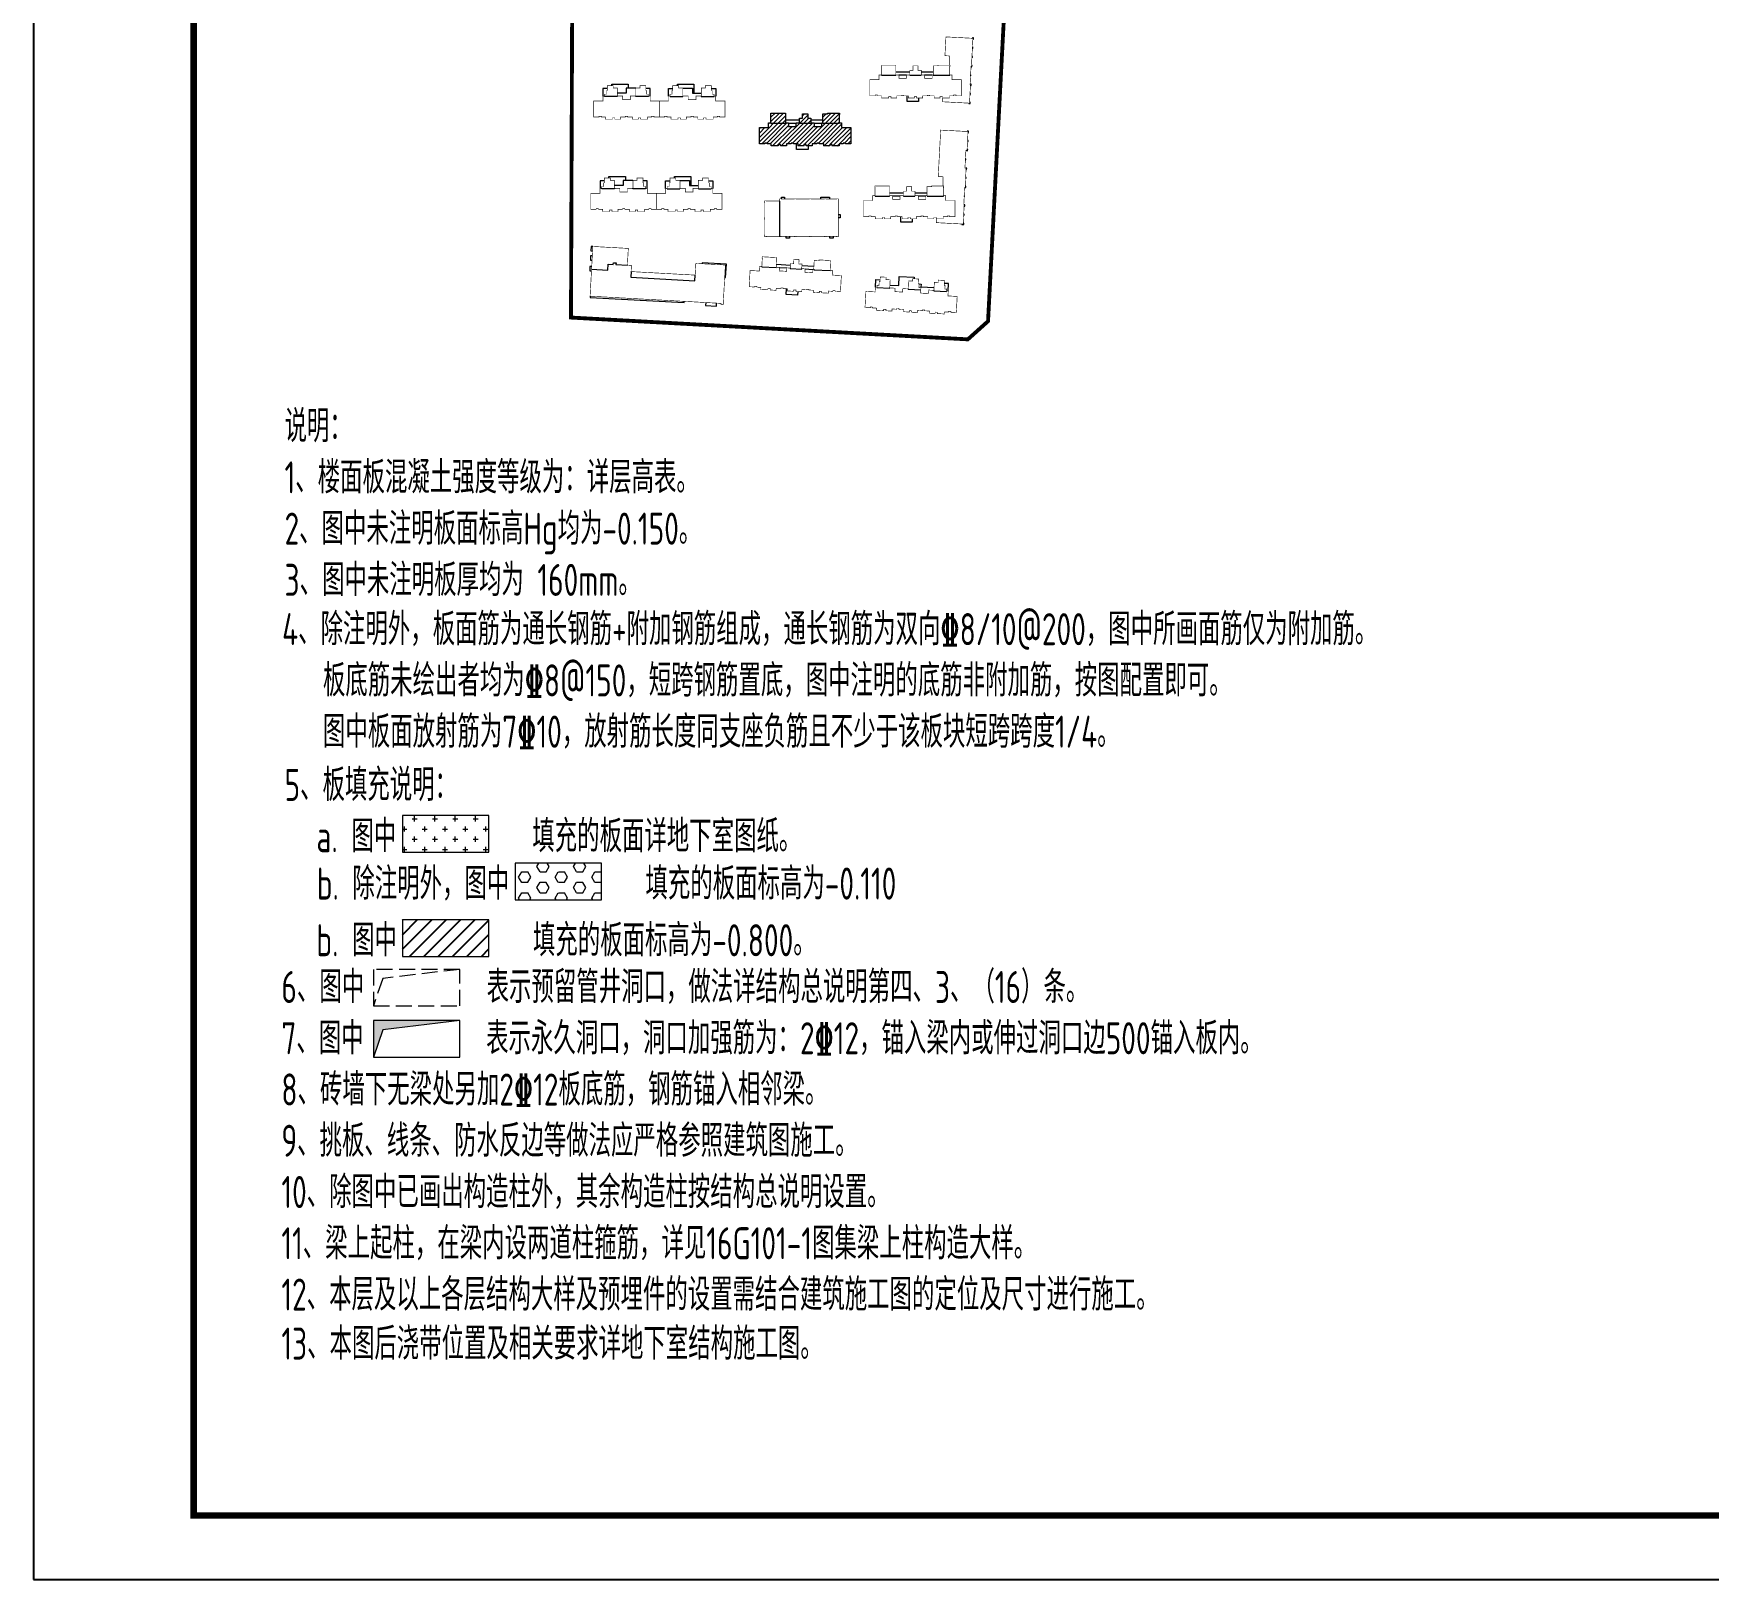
# Model space of a CAD drawing. Extents: x -129922 to 1190196, y -520662 to 139923.
# Drawn here: x 569980 to 596130, y -68380 to -44251 of the extents above; entities that cross this region are included whole.
import ezdxf
from ezdxf.enums import TextEntityAlignment as Align

# ---------------------------------------------------------------- set-up
doc = ezdxf.new("R2010")
doc.units = 0
doc.header["$LTSCALE"] = 1000
doc.header["$MEASUREMENT"] = 0
for name, pattern in [('CENTER2', [28.575, 19.05, -3.175, 3.175, -3.175]), ('DASH', [0.35, 0.25, -0.1]), ('DOTE', [2.42, 2, -0.2, 0.02, -0.2])]:
    doc.linetypes.add(name, pattern=pattern)
for name, color, linetype, lineweight in [('A-大样-填充', 8, 'Continuous', 9), ('A-大样-看线', 65, 'Continuous', 13), ('A-平面-屋面线', 40, 'Continuous', 30), ('A-轴线-塔楼', 1, 'DOTE', 9), ('S-通用-TEXT', 7, 'Continuous', 20)]:
    doc.layers.add(name, color=color, linetype=linetype, lineweight=lineweight)
doc.layers.add('Y-云图图框', color=7, linetype='Continuous')
doc.styles.add('_YT_Name', font='', dxfattribs={"width": 0.8})
doc.styles.add('_YT_Sign_Text', font='ros.shx', dxfattribs={"width": 0.8, "bigfont": 'hztxt.shx'})
doc.styles.get("Standard").update_dxf_attribs({"font": 'gbenor.shx', "bigfont": 'gbcbig.shx'})
doc.styles.add('TSSD_Rein', font='tssdeng.shx', dxfattribs={"width": 0.7, "bigfont": 'hztxt.shx'})
doc.styles.get('_YT_Name').set_extended_font_data('SimHei')

# ---------------------------------------------------------------- blocks, each defined once
blk = doc.blocks.new('ECMCTK_A1_横_单行图名--0')
at = {"color": 4}
blk.add_lwpolyline([(0, 0), (841, 0), (841, 594), (0, 594)], close=True, dxfattribs=at)
at = {"const_width": 1}
blk.add_lwpolyline([(25, 10), (831, 10), (831, 584), (25, 584)], close=True, dxfattribs=at)
at = {"color": 80, "flags": 3}
for tag, height, p in [('YTHQINS', 3, (34.31, 585.5)), ('ECMCKEY', 3, (292.07, 288.23)), ('YTTQINS', 5.62, (848.03, 12.81)), ('YTFRAME', 3, (652.76, 5.84)), ('YTBARCODE_T1', 3, (749.78, 5.95))]:
    blk.add_attdef(tag, text='', height=height, dxfattribs=at).set_placement(p, align=Align.MIDDLE_CENTER)
for tag, height, style, width, p in [('证书编号', 4, '_YT_Sign_Text', 0.8, (708.87, 43.81)), ('审查批准号', 4, '_YT_Sign_Text', 0.8, (761.06, 43.81)), ('工程号', 4, '_YT_Sign_Text', 0.5, (804.08, 44.12)), ('设计单位', 6, '_YT_Name', 0.8, (623.75, 38.6)), ('建设单位', 4, '_YT_Sign_Text', 0.8, (734.96, 36.11)), ('阶段', 4, '_YT_Sign_Text', 0.8, (804.08, 35.81)), ('项目号', 4, '_YT_Sign_Text', 0.5, (822.08, 33.72)), ('项目名称', 4, '_YT_Sign_Text', 0.8, (734.96, 28.11)), ('专业', 4, '_YT_Sign_Text', 0.8, (804.08, 27.31)), ('图纸编号', 4, '_YT_Sign_Text', 0.5, (803.93, 19.36)), ('图纸名称', 4.5, '_YT_Name', 0.8, (735.39, 15.06)), ('出图比例', 4.2, '_YT_Sign_Text', 0.8, (681.82, 11.78)), ('日期', 4, '_YT_Sign_Text', 0.5, (803.88, 12.13)), ('版本号', 4, '_YT_Sign_Text', 0.8, (822.08, 13))]:
    blk.add_attdef(tag, text='', height=height, dxfattribs=dict(style=style, width=width)).set_placement(p, align=Align.CENTER)
at = {"style": '_YT_Sign_Text', "width": 0.8, "flags": 3}
for tag, p, height in [('[审定人]', (590.95, 27.81), 4.1), ('{审定人}', (605.87, 26.45), 6.24), ('[校对人]', (642.23, 27.82), 4.1), ('{校对人}', (658.35, 26.53), 6.24), ('[审核人]', (591.01, 19.76), 4.1), ('{审核人}', (606.98, 18.44), 6.24), ('[设计人]', (642.47, 20.21), 4.1), ('{设计人}', (658.48, 18.54), 6.24), ('[项目负责人]', (590.78, 12.01), 4.1), ('{项目负责人}', (608.28, 10.72), 6.24), ('[专业负责人]', (642.74, 11.77), 4.1), ('{专业负责人}', (658.58, 10.36), 6.24)]:
    blk.add_attdef(tag, p, '', height=height, dxfattribs=at)
at = {"color": 80, "flags": 3}
for tag, p in [('YTQRCODE', (551.04, 11.91)), ('YTBZSIT', (25, 10)), ('EXT_TK_LEFT', (25, 10))]:
    blk.add_attdef(tag, p, '', height=3, dxfattribs=at)
blk = doc.blocks.new('1047-YJ120&85n-1')
at = {"layer": 'A-大样-看线'}
for p, q in [((-168248.27, 303615.91), (-168255.54, 303615.91)), ((-168250.02, 303614.3), (-168253.94, 303614.3))]:
    blk.add_line(p, q, dxfattribs=at)
for points in [[(-168263.07, 303614.52), (-168263.07, 303614.33), (-168255.54, 303614.33), (-168255.54, 303614.52)], [(-168248.27, 303614.52), (-168248.27, 303614.33), (-168242.29, 303614.33), (-168242.29, 303614.52)], [(-168236.02, 303615.91), (-168242.29, 303615.91)], [(-168236.62, 303614.3), (-168240.54, 303614.3)], [(-168236.02, 303614.52), (-168236.02, 303614.33), (-168227.49, 303614.33), (-168227.49, 303614.52)], [(-168243.66, 303602.54), (-168243.66, 303600.71), (-168249.7, 303600.71), (-168249.7, 303603.64)]]:
    blk.add_lwpolyline(points, dxfattribs=at)
at = {"layer": 'A-平面-屋面线', "const_width": 0.3}
blk.add_lwpolyline([(-168269.07, 303603.64), (-168269.07, 303612.07), (-168264.27, 303612.07), (-168264.27, 303614.52), (-168263.07, 303614.52), (-168263.07, 303618.94), (-168263.17, 303618.94), (-168263.17, 303619.57), (-168255.54, 303619.57), (-168255.54, 303614.52), (-168253.94, 303614.52), (-168253.94, 303612.72), (-168250.02, 303612.72), (-168250.02, 303614.52), (-168248.27, 303614.52), (-168248.27, 303616.92), (-168246.62, 303616.92), (-168246.62, 303619.22), (-168243.94, 303619.22), (-168243.94, 303616.92), (-168242.29, 303616.92), (-168242.29, 303614.52), (-168240.54, 303614.52), (-168240.54, 303612.72), (-168236.62, 303612.72), (-168236.62, 303614.52), (-168236.02, 303614.52), (-168236.02, 303619.22), (-168233.57, 303619.22), (-168233.57, 303619.57), (-168227.38, 303619.57), (-168227.38, 303618.94), (-168227.49, 303618.94), (-168227.49, 303614.52), (-168226.29, 303614.52), (-168226.29, 303612.07), (-168221.49, 303612.07), (-168221.49, 303603.64), (-168223.99, 303603.64), (-168223.99, 303603.64), (-168224.27, 303603.64), (-168224.27, 303604.04), (-168225.49, 303604.04), (-168225.49, 303603.64), (-168225.77, 303603.64), (-168225.77, 303603.64), (-168227.59, 303603.64), (-168227.59, 303602.54), (-168231.27, 303602.54), (-168231.27, 303603.24), (-168232.49, 303603.24), (-168232.49, 303602.54), (-168235.57, 303602.54), (-168235.57, 303603.64), (-168237.69, 303603.64), (-168237.69, 303603.64), (-168237.97, 303603.64), (-168237.97, 303603.94), (-168239.19, 303603.94), (-168239.19, 303603.64), (-168239.47, 303603.64), (-168239.47, 303603.64), (-168241.59, 303603.64), (-168241.59, 303602.54), (-168244.67, 303602.54), (-168244.67, 303603.24), (-168245.89, 303603.24), (-168245.89, 303602.54), (-168248.97, 303602.54), (-168248.97, 303603.64), (-168251.09, 303603.64), (-168251.09, 303603.64), (-168251.37, 303603.64), (-168251.37, 303603.94), (-168252.59, 303603.94), (-168252.59, 303603.64), (-168252.87, 303603.64), (-168252.87, 303603.64), (-168254.99, 303603.64), (-168254.99, 303602.54), (-168258.07, 303602.54), (-168258.07, 303603.24), (-168259.29, 303603.24), (-168259.29, 303602.54), (-168262.97, 303602.54), (-168262.97, 303603.64), (-168264.79, 303603.64), (-168264.79, 303603.64), (-168265.07, 303603.64), (-168265.07, 303604.04), (-168266.29, 303604.04), (-168266.29, 303603.64), (-168266.57, 303603.64), (-168266.57, 303603.64)], close=True, dxfattribs=at)
blk = doc.blocks.new('1202-18#')
at = {"layer": 'A-大样-看线'}
for points in [[(29640.98, 18726.24), (29641.28, 18726.22), (29641.3, 18726.62), (29641, 18726.64)], [(29641.22, 18730.83), (29641.52, 18730.82), (29641.55, 18731.52), (29641.04, 18731.54), (29641.03, 18731.34)], [(29640.27, 18716.56), (29640.77, 18716.54), (29640.81, 18717.24), (29640.51, 18717.25)], [(29640.73, 18721.45), (29641.03, 18721.43), (29641.05, 18721.83), (29640.75, 18721.85)], [(29639.96, 18706.87), (29640.26, 18706.85), (29640.3, 18707.55), (29639.8, 18707.58)], [(29640.02, 18711.87), (29640.22, 18711.86), (29640.25, 18712.26), (29640.05, 18712.27)], [(29639.08, 18697.6), (29639.07, 18697.4), (29639.77, 18697.36), (29639.8, 18698.06), (29639.5, 18698.08)], [(29639.72, 18702.27), (29640.02, 18702.26), (29640.04, 18702.66), (29639.74, 18702.67)]]:
    blk.add_lwpolyline(points, dxfattribs=at)
at = {"layer": 'A-平面-屋面线', "const_width": 0.3}
blk.add_lwpolyline([(29625.49, 18700.3), (29625.49, 18698.31), (29639.48, 18697.58), (29639.99, 18707.37), (29639.79, 18707.38), (29640.28, 18716.76), (29640.48, 18716.75), (29640.76, 18722.15), (29641.24, 18731.33), (29627.21, 18732.07), (29626.7, 18722.28), (29628.99, 18722.16), (29628.99, 18717.33)], dxfattribs=at)
at = {"color": 6}
blk.add_blockref('1047-YJ120&85n-1', (197856.67, -284902.23), dxfattribs=at)
blk = doc.blocks.new('0951-YJ120&85n-1')
at = {"layer": 'A-大样-看线'}
for p, q in [((-99925.39, -70564.18), (-99927.64, -70564.18)), ((-99927.64, -70564.18), (-99927.64, -70568.08)), ((-99915.54, -70566.58), (-99920.16, -70566.58)), ((-99910.54, -70563.88), (-99915.54, -70563.88)), ((-99915.54, -70563.88), (-99915.54, -70566.58)), ((-99903.06, -70564.18), (-99905.31, -70564.18)), ((-99903.06, -70568.08), (-99903.06, -70564.18)), ((-99893.54, -70568.08), (-99893.54, -70564.18)), ((-99893.54, -70564.18), (-99891.29, -70564.18)), ((-99886.06, -70563.88), (-99881.06, -70563.88)), ((-99881.06, -70563.88), (-99881.06, -70566.58)), ((-99881.06, -70566.58), (-99876.44, -70566.58)), ((-99871.21, -70564.18), (-99868.96, -70564.18)), ((-99868.96, -70564.18), (-99868.96, -70568.08))]:
    blk.add_line(p, q, dxfattribs=at)
for points in [[(-99923.02, -70562.62), (-99923.02, -70561.9), (-99914.44, -70561.9), (-99914.44, -70563.88)], [(-99888.92, -70562.62), (-99888.92, -70561.9), (-99880.34, -70561.9), (-99880.34, -70566.58)], [(-99920.16, -70568.08), (-99920.16, -70568.27), (-99926.79, -70568.27), (-99926.79, -70568.08)], [(-99903.91, -70568.08), (-99903.91, -70568.27), (-99910.54, -70568.27), (-99910.54, -70568.08)], [(-99892.69, -70568.08), (-99892.69, -70568.27), (-99886.06, -70568.27), (-99886.06, -70568.08)], [(-99876.44, -70568.08), (-99876.44, -70568.27), (-99869.81, -70568.27), (-99869.81, -70568.08)]]:
    blk.add_lwpolyline(points, dxfattribs=at)
at = {"layer": 'A-平面-屋面线', "const_width": 0.3}
for points in [[(-99898.34, -70578.96), (-99898.34, -70570.58), (-99903.06, -70570.58), (-99903.06, -70568.08), (-99903.91, -70568.08), (-99903.91, -70567.08), (-99904.91, -70567.08), (-99904.91, -70565.18), (-99905.31, -70565.18), (-99905.31, -70565.18), (-99905.31, -70565.18), (-99905.31, -70562.63), (-99908.39, -70562.63), (-99908.39, -70563.88), (-99910.54, -70563.88), (-99910.54, -70568.08), (-99913.34, -70568.08), (-99913.34, -70569.88), (-99917.36, -70569.88), (-99917.36, -70568.08), (-99920.16, -70568.08), (-99920.16, -70568.08), (-99920.16, -70563.88), (-99922.31, -70563.88), (-99922.31, -70562.63), (-99925.39, -70562.63), (-99925.39, -70565.18), (-99925.79, -70565.18), (-99925.79, -70567.08), (-99926.79, -70567.08), (-99926.79, -70568.08), (-99927.64, -70568.08), (-99927.64, -70570.58), (-99932.44, -70570.58), (-99932.44, -70578.96), (-99929.94, -70578.96), (-99929.94, -70578.96), (-99929.66, -70578.96), (-99929.66, -70578.56), (-99928.44, -70578.56), (-99928.44, -70578.96), (-99928.16, -70578.96), (-99928.16, -70578.96), (-99926.34, -70578.96), (-99926.34, -70580.06), (-99922.66, -70580.06), (-99922.66, -70579.36), (-99921.44, -70579.36), (-99921.44, -70580.06), (-99918.36, -70580.06), (-99918.36, -70578.96), (-99916.24, -70578.96), (-99916.24, -70578.96), (-99915.96, -70578.96), (-99915.96, -70578.56), (-99914.74, -70578.56), (-99914.74, -70578.96), (-99914.46, -70578.96), (-99914.46, -70578.96), (-99912.34, -70578.96), (-99912.34, -70580.06), (-99909.26, -70580.06), (-99909.26, -70579.36), (-99908.04, -70579.36), (-99908.04, -70580.06), (-99904.36, -70580.06), (-99904.36, -70578.96), (-99902.54, -70578.96), (-99902.54, -70578.96), (-99902.26, -70578.96), (-99902.26, -70578.56), (-99901.04, -70578.56), (-99901.04, -70578.96), (-99900.76, -70578.96), (-99900.76, -70578.96), (-99898.34, -70578.96)], [(-99898.26, -70578.96), (-99898.26, -70570.58), (-99893.54, -70570.58), (-99893.54, -70568.08), (-99892.69, -70568.08), (-99892.69, -70567.08), (-99891.69, -70567.08), (-99891.69, -70565.18), (-99891.29, -70565.18), (-99891.29, -70565.18), (-99891.29, -70565.18), (-99891.29, -70562.63), (-99888.21, -70562.63), (-99888.21, -70563.88), (-99886.06, -70563.88), (-99886.06, -70568.08), (-99883.26, -70568.08), (-99883.26, -70569.88), (-99879.24, -70569.88), (-99879.24, -70568.08), (-99876.44, -70568.08), (-99876.44, -70568.08), (-99876.44, -70563.88), (-99874.29, -70563.88), (-99874.29, -70562.63), (-99871.21, -70562.63), (-99871.21, -70565.18), (-99870.81, -70565.18), (-99870.81, -70567.08), (-99869.81, -70567.08), (-99869.81, -70568.08), (-99868.96, -70568.08), (-99868.96, -70570.58), (-99864.16, -70570.58), (-99864.16, -70578.96), (-99866.66, -70578.96), (-99866.66, -70578.96), (-99866.94, -70578.96), (-99866.94, -70578.56), (-99868.16, -70578.56), (-99868.16, -70578.96), (-99868.44, -70578.96), (-99868.44, -70578.96), (-99870.26, -70578.96), (-99870.26, -70580.06), (-99873.94, -70580.06), (-99873.94, -70579.36), (-99875.16, -70579.36), (-99875.16, -70580.06), (-99878.24, -70580.06), (-99878.24, -70578.96), (-99880.36, -70578.96), (-99880.36, -70578.96), (-99880.64, -70578.96), (-99880.64, -70578.56), (-99881.86, -70578.56), (-99881.86, -70578.96), (-99882.14, -70578.96), (-99882.14, -70578.96), (-99884.26, -70578.96), (-99884.26, -70580.06), (-99887.34, -70580.06), (-99887.34, -70579.36), (-99888.56, -70579.36), (-99888.56, -70580.06), (-99892.24, -70580.06), (-99892.24, -70578.96), (-99894.06, -70578.96), (-99894.06, -70578.96), (-99894.34, -70578.96), (-99894.34, -70578.56), (-99895.56, -70578.56), (-99895.56, -70578.96), (-99895.84, -70578.96), (-99895.84, -70578.96), (-99898.26, -70578.96)]]:
    blk.add_lwpolyline(points, dxfattribs=at)
blk = doc.blocks.new('1212-YJ120&85n-1 北入')
at = {"layer": 'A-大样-看线'}
for points in [[(1192760.73, 119918.36), (1192760.73, 119922.26), (1192762.98, 119922.26)], [(1192761.58, 119918.36), (1192761.58, 119918.17), (1192768.21, 119918.17), (1192768.21, 119918.36)], [(1192768.21, 119919.86), (1192772.85, 119919.86), (1192772.85, 119924.59), (1192780.64, 119924.59), (1192780.64, 119923.81)], [(1192777.78, 119918.36), (1192777.78, 119918.17), (1192784.41, 119918.17)], [(1192783.41, 119921.26), (1192784.41, 119921.26), (1192784.41, 119919.86), (1192791.23, 119919.86)], [(1192791.23, 119918.36), (1192791.23, 119918.17), (1192797.86, 119918.17), (1192797.86, 119918.36)], [(1192798.71, 119918.36), (1192798.71, 119922.26), (1192796.46, 119922.26)]]:
    blk.add_lwpolyline(points, dxfattribs=at)
at = {"layer": 'A-平面-屋面线', "const_width": 0.3}
blk.add_lwpolyline([(1192755.93, 119907.48), (1192755.93, 119915.86), (1192760.73, 119915.86), (1192760.73, 119918.36), (1192761.58, 119918.36), (1192761.58, 119919.36), (1192762.58, 119919.36), (1192762.58, 119921.26), (1192762.98, 119921.26), (1192762.98, 119923.81), (1192766.06, 119923.81), (1192766.06, 119922.56), (1192768.21, 119922.56), (1192768.21, 119918.36), (1192771.01, 119918.36), (1192771.01, 119916.56), (1192775.03, 119916.56), (1192775.03, 119918.36), (1192777.78, 119918.36), (1192777.78, 119922.56), (1192779.93, 119922.56), (1192779.93, 119923.81), (1192783.01, 119923.81), (1192783.01, 119921.26), (1192783.41, 119921.26), (1192783.41, 119919.36), (1192784.41, 119919.36), (1192784.41, 119916.56), (1192788.43, 119916.56), (1192788.43, 119918.36), (1192791.23, 119918.36), (1192791.23, 119922.56), (1192793.38, 119922.56), (1192793.38, 119923.81), (1192796.46, 119923.81), (1192796.46, 119921.26), (1192796.86, 119921.26), (1192796.86, 119919.36), (1192797.86, 119919.36), (1192797.86, 119918.36), (1192798.71, 119918.36), (1192798.71, 119915.86), (1192803.51, 119915.86), (1192803.51, 119907.48), (1192801.01, 119907.48), (1192801.01, 119907.48), (1192800.73, 119907.48), (1192800.73, 119907.88), (1192799.51, 119907.88), (1192799.51, 119907.48), (1192799.23, 119907.48), (1192799.23, 119907.48), (1192797.41, 119907.48), (1192797.41, 119906.38), (1192793.73, 119906.38), (1192793.73, 119907.08), (1192792.51, 119907.08), (1192792.51, 119906.38), (1192789.43, 119906.38), (1192789.43, 119907.48), (1192787.31, 119907.48), (1192787.31, 119907.48), (1192787.03, 119907.48), (1192787.03, 119907.88), (1192785.81, 119907.88), (1192785.81, 119907.48), (1192785.53, 119907.48), (1192785.53, 119907.48), (1192783.41, 119907.48), (1192783.41, 119906.38), (1192780.33, 119906.38), (1192780.33, 119907.08), (1192779.11, 119907.08), (1192779.11, 119906.38), (1192776.03, 119906.38), (1192776.03, 119907.48), (1192773.91, 119907.48), (1192773.91, 119907.48), (1192773.63, 119907.48), (1192773.63, 119907.88), (1192772.41, 119907.88), (1192772.41, 119907.48), (1192772.13, 119907.48), (1192772.13, 119907.48), (1192770.01, 119907.48), (1192770.01, 119906.38), (1192766.93, 119906.38), (1192766.93, 119907.08), (1192765.71, 119907.08), (1192765.71, 119906.38), (1192762.03, 119906.38), (1192762.03, 119907.48), (1192760.21, 119907.48), (1192760.21, 119907.48), (1192759.93, 119907.48), (1192759.93, 119907.88), (1192758.71, 119907.88), (1192758.71, 119907.48), (1192758.43, 119907.48), (1192758.43, 119907.48)], close=True, dxfattribs=at)
blk = doc.blocks.new('19#底商')
at = {"layer": 'A-大样-看线'}
for points in [[(29530.73, 18757.12), (29531.02, 18757.1), (29531.06, 18757.8), (29530.36, 18757.84), (29530.35, 18757.64)], [(29530.49, 18752.53), (29530.78, 18752.51), (29530.81, 18752.91), (29530.51, 18752.92)], [(29529.38, 18742.97), (29529.58, 18742.96), (29529.6, 18743.36), (29529.41, 18743.37)], [(29529.63, 18747.66), (29530.53, 18747.62), (29530.57, 18748.32), (29530.27, 18748.33)], [(29529.48, 18733.35), (29529.78, 18733.34), (29529.8, 18733.73), (29529.5, 18733.75)], [(29529.72, 18737.94), (29530.02, 18737.93), (29530.06, 18738.63), (29529.76, 18738.64)], [(29528.78, 18723.77), (29528.98, 18723.76), (29529, 18724.16), (29528.8, 18724.17)], [(29529.23, 18728.46), (29529.53, 18728.44), (29529.56, 18729.14), (29529.26, 18729.16)], [(29528.72, 18718.77), (29529.02, 18718.76), (29529.06, 18719.45), (29528.56, 18719.48)], [(29527.53, 18709.52), (29527.52, 18709.32), (29528.52, 18709.27), (29528.56, 18709.97), (29528.26, 18709.98)], [(29528.48, 18714.18), (29528.78, 18714.16), (29528.8, 18714.56), (29528.5, 18714.58)]]:
    blk.add_lwpolyline(points, dxfattribs=at)
at = {"layer": 'A-平面-屋面线', "const_width": 0.3}
blk.add_lwpolyline([(29514.25, 18712.9), (29514.25, 18710.21), (29528.23, 18709.48), (29528.75, 18719.27), (29528.55, 18719.28), (29529.03, 18728.47), (29529.23, 18728.46), (29529.76, 18738.64), (29529.16, 18738.68), (29529.64, 18747.86), (29530.24, 18747.83), (29530.75, 18757.62), (29516.52, 18758.36), (29515.26, 18734.2), (29517.75, 18734.06), (29517.75, 18729.24)], dxfattribs=at)
at = {"color": 6}
blk.add_blockref('1047-YJ120&85n-1', (197745.43, -284890.33), dxfattribs=at)
blk = doc.blocks.new('配套1')
at = {"layer": 'A-大样-看线'}
for points in [[(463995.98, 271764), (463995.98, 271745.52)], [(463996.86, 271765.15), (463996.86, 271766.05), (463998.57, 271766.05), (463998.57, 271765.05)], [(464017.47, 271765.05), (464017.47, 271766.06), (464021.87, 271766.06), (464021.87, 271765.05)], [(464026.46, 271757.01), (464027.46, 271757.01), (464027.46, 271755.31), (464026.56, 271755.31)], [(464001.02, 271745.62), (464001.02, 271744.61), (463999.32, 271744.61), (463999.32, 271745.62)], [(464023.82, 271745.62), (464023.82, 271744.61), (464022.12, 271744.61), (464022.12, 271745.62)]]:
    blk.add_lwpolyline(points, dxfattribs=at)
at = {"layer": 'A-平面-屋面线', "const_width": 0.3}
blk.add_lwpolyline([(463989.06, 271745.52), (463988.18, 271745.52), (463988.18, 271746.41), (463988.28, 271746.41), (463988.28, 271754.41), (463988.18, 271754.41), (463988.18, 271755.31), (463988.28, 271755.31), (463988.28, 271763.22), (463988.18, 271763.22), (463988.18, 271764.1), (463989.06, 271764.1), (463989.06, 271764), (463995.98, 271764), (463995.98, 271765.15), (463996.86, 271765.15), (463996.86, 271765.05), (464003.63, 271765.05), (464003.63, 271765.15), (464004.51, 271765.15), (464004.51, 271765.05), (464011.45, 271765.05), (464011.45, 271765.15), (464012.31, 271765.15), (464012.31, 271765.05), (464019.23, 271765.05), (464019.23, 271765.15), (464020.11, 271765.15), (464020.11, 271765.05), (464025.68, 271765.05), (464025.68, 271765.15), (464026.56, 271765.15), (464026.56, 271764.27), (464026.46, 271764.27), (464026.46, 271755.31), (464026.56, 271755.31), (464026.56, 271754.53), (464026.46, 271754.53), (464026.46, 271746.4), (464026.56, 271746.4), (464026.56, 271745.52), (464025.68, 271745.52), (464025.68, 271745.62), (464020.13, 271745.62), (464020.13, 271745.52), (464019.23, 271745.52), (464019.23, 271745.62), (464012.31, 271745.62), (464012.31, 271745.52), (464011.43, 271745.52), (464011.43, 271745.62), (464004.51, 271745.62), (464004.51, 271745.52), (464003.63, 271745.52), (464003.63, 271745.62), (463996.71, 271745.62), (463996.71, 271745.52), (463995.83, 271745.52), (463995.83, 271745.62), (463989.06, 271745.62)], close=True, dxfattribs=at)
blk = doc.blocks.new('1014幼儿园')
at = {"layer": 'A-大样-看线'}
for points in [[(671866.21, 329384.8), (671865.31, 329384.8), (671865.31, 329382.5), (671866.21, 329382.5)], [(671866.21, 329380), (671865.31, 329380), (671865.31, 329377.7), (671866.21, 329377.7)], [(671866.21, 329374.47), (671865.31, 329374.47), (671865.31, 329372.17), (671866.21, 329372.17)], [(671866.21, 329373.1), (671874.76, 329373.1), (671874.76, 329376.2), (671877.36, 329376.2), (671877.36, 329377), (671878.76, 329377), (671878.76, 329376.2), (671884.71, 329376.2)], [(671886.81, 329372.94), (671886.81, 329370), (671920.21, 329370), (671920.21, 329372.94)], [(671935.61, 329372.6), (671936.11, 329372.6), (671936.11, 329379.55), (671923.51, 329379.55), (671923.51, 329379.05)], [(671866.31, 329359), (671866.31, 329358.4), (671915.21, 329358.4), (671915.21, 329359)], [(671926.51, 329359), (671926.51, 329357.5), (671932.11, 329357.5), (671932.11, 329359)]]:
    blk.add_lwpolyline(points, dxfattribs=at)
at = {"layer": 'A-平面-屋面线', "const_width": 0.3}
blk.add_lwpolyline([(671866.21, 329384.9), (671866.21, 329359), (671866.71, 329359), (671867.91, 329359), (671877.61, 329359), (671877.61, 329359), (671879.11, 329359), (671879.11, 329359), (671883.61, 329359), (671883.71, 329359), (671885.11, 329359), (671885.21, 329359), (671895.61, 329359), (671895.71, 329359), (671897.11, 329359), (671897.21, 329359), (671902.29, 329359), (671902.29, 329359), (671909.12, 329359), (671909.12, 329359), (671912.45, 329359), (671924.91, 329359), (671926.61, 329359), (671926.61, 329359), (671934.41, 329359), (671934.41, 329358.4), (671935.61, 329358.4), (671935.61, 329379.05), (671920.21, 329379.05), (671920.21, 329372.94), (671886.81, 329372.94), (671886.81, 329376.2), (671884.71, 329376.2), (671884.71, 329384.9)], close=True, dxfattribs=at)

msp = doc.modelspace()

# ---------------------------------------------------------------- hatches: boundary and pattern name
h = msp.add_hatch()
h.set_pattern_fill('ANSI31', color=256, scale=100, style=0)
h.set_pattern_definition([(45, (4308542.34, -498188.38), (-112.2532015, 112.2532015), [])])
h.paths.add_polyline_path([(575738.5, -58654.4), (577088.5, -58654.4), (577088.5, -58082.9), (575738.5, -58082.9)])
at = {"layer": 'A-大样-填充', "ltscale": 0.5}
h = msp.add_hatch(dxfattribs=at)
h.set_pattern_fill('ANSI31', color=256, scale=30)
h.set_pattern_definition([(45, (261242.2, -561736.44), (-33.6759605, 33.6759605), [])])
h.paths.add_polyline_path([(581312.6, -45973.3), (581312.6, -45720.4), (581456.6, -45720.4), (581456.6, -45646.9), (581492.6, -45646.9), (581492.6, -45514.3), (581489.6, -45514.3), (581489.6, -45495.4), (581718.5, -45495.4), (581718.5, -45646.9), (581766.5, -45646.9), (581766.5, -45700.9), (581884.1, -45700.9), (581884.1, -45646.9), (581936.6, -45646.9), (581936.6, -45574.9), (581986.1, -45574.9), (581986.1, -45505.9), (582066.5, -45505.9), (582066.5, -45574.9), (582116, -45574.9), (582116, -45646.9), (582168.5, -45646.9), (582168.5, -45700.9), (582286.1, -45700.9), (582286.1, -45646.9), (582304.1, -45646.9), (582304.1, -45505.9), (582377.6, -45505.9), (582377.6, -45495.4), (582563, -45495.4), (582563, -45514.3), (582560, -45514.3), (582560, -45646.9), (582596, -45646.9), (582596, -45720.4), (582740, -45720.4), (582740, -45973.3), (582656.6, -45973.3), (582656.6, -45961.3), (582620, -45961.3), (582620, -45973.3), (582557, -45973.3), (582557, -46006.3), (582446.6, -46006.3), (582446.6, -45985.3), (582410, -45985.3), (582410, -46006.3), (582317.6, -46006.3), (582317.6, -45973.3), (582245.6, -45973.3), (582245.6, -45964.3), (582209, -45964.3), (582209, -45973.3), (582137, -45973.3), (582137, -46006.3), (582044.6, -46006.3), (582044.6, -45985.3), (582008, -45985.3), (582008, -46006.3), (581915.6, -46006.3), (581915.6, -45973.3), (581843.6, -45973.3), (581843.6, -45964.3), (581807, -45964.3), (581807, -45973.3), (581735, -45973.3), (581735, -46006.3), (581642.6, -46006.3), (581642.6, -45985.3), (581606, -45985.3), (581606, -46006.3), (581495.6, -46006.3), (581495.6, -45973.3), (581432.6, -45973.3), (581432.6, -45961.3), (581396, -45961.3), (581396, -45973.3)])
at = {"layer": 'S-通用-TEXT'}
h = msp.add_hatch(dxfattribs=at)
h.set_pattern_fill('CROSS,_O', color=0, scale=100)
h.set_pattern_definition([(0, (-1725668.33, 727081.16), (158.75, 158.75), [79.375, -238.125]), (90, (-1725628.65, 727041.47), (-158.75, 158.75), [79.375, -238.125])])
h.paths.add_polyline_path([(575738.5, -57030), (577088.5, -57030), (577088.5, -56458.5), (575738.5, -56458.5)])
h = msp.add_hatch(dxfattribs=at)
h.set_pattern_fill('HEX,_O', color=0, scale=100)
h.set_pattern_definition([(0, (-1694110.6, -78286.44), (0, 164.9778), [95.25, -190.5]), (120, (-1694110.6, -78286.44), (-142.874966, -82.4889), [95.25, -190.5]), (60, (-1694015.35, -78286.44), (-142.874966, 82.4889), [95.25, -190.5])])
h.paths.add_polyline_path([(577499.6, -57770.1), (578849.6, -57770.1), (578849.6, -57198.6), (577499.6, -57198.6)])
msp.add_hatch(color=251, dxfattribs=at).paths.add_polyline_path([(575286.6, -60228.9), (575286.6, -59657.4), (576636.6, -59657.4), (575432.8, -59799.2)])

# ---------------------------------------------------------------- linework, layer by layer
at = {"layer": 'A-大样-填充', "ltscale": 0.5, "elevation": 24}
msp.add_lwpolyline([(581312.6, -45973.3), (581312.6, -45720.4), (581456.6, -45720.4), (581456.6, -45646.9), (581492.6, -45646.9), (581492.6, -45514.3), (581489.6, -45514.3), (581489.6, -45495.4), (581718.5, -45495.4), (581718.5, -45646.9), (581766.5, -45646.9), (581766.5, -45700.9), (581884.1, -45700.9), (581884.1, -45646.9), (581936.6, -45646.9), (581936.6, -45574.9), (581986.1, -45574.9), (581986.1, -45505.9), (582066.5, -45505.9), (582066.5, -45574.9), (582116, -45574.9), (582116, -45646.9), (582168.5, -45646.9), (582168.5, -45700.9), (582286.1, -45700.9), (582286.1, -45646.9), (582304.1, -45646.9), (582304.1, -45505.9), (582377.6, -45505.9), (582377.6, -45495.4), (582563, -45495.4), (582563, -45514.3), (582560, -45514.3), (582560, -45646.9), (582596, -45646.9), (582596, -45720.4), (582740, -45720.4), (582740, -45973.3), (582656.6, -45973.3), (582656.6, -45961.3), (582620, -45961.3), (582620, -45973.3), (582557, -45973.3), (582557, -46006.3), (582446.6, -46006.3), (582446.6, -45985.3), (582410, -45985.3), (582410, -46006.3), (582317.6, -46006.3), (582317.6, -45973.3), (582245.6, -45973.3), (582245.6, -45964.3), (582209, -45964.3), (582209, -45973.3), (582137, -45973.3), (582137, -46006.3), (582044.6, -46006.3), (582044.6, -45985.3), (582008, -45985.3), (582008, -46006.3), (581915.6, -46006.3), (581915.6, -45973.3), (581843.6, -45973.3), (581843.6, -45964.3), (581807, -45964.3), (581807, -45973.3), (581735, -45973.3), (581735, -46006.3), (581642.6, -46006.3), (581642.6, -45985.3), (581606, -45985.3), (581606, -46006.3), (581495.6, -46006.3), (581495.6, -45973.3), (581432.6, -45973.3), (581432.6, -45961.3), (581396, -45961.3), (581396, -45973.3), (581312.6, -45973.3)], dxfattribs=at)
at = {"layer": 'A-轴线-塔楼', "color": 1, "linetype": 'CENTER2', "const_width": 60}
msp.add_lwpolyline([(573815.9, -38715.4), (574075.6, -42830.2), (577296.5, -42855.1), (577921.8, -42919.1), (578392.9, -42881.9), (578370.8, -48684.7), (584566.8, -49024.9), (584882, -48741.8), (585185.7, -42939.8), (585410.6, -38644.6)], close=True, dxfattribs=at)
at = {"layer": 'S-通用-TEXT', "color": 0}
for points in [[(575738.5, -57030), (577088.5, -57030), (577088.5, -56458.5), (575738.5, -56458.5)], [(577499.6, -57770.1), (578849.6, -57770.1), (578849.6, -57198.6), (577499.6, -57198.6)], [(575738.5, -58654.4), (577088.5, -58654.4), (577088.5, -58082.9), (575738.5, -58082.9)]]:
    msp.add_lwpolyline(points, close=True, dxfattribs=at)
at = {"layer": 'S-通用-TEXT', "linetype": 'DASH'}
msp.add_lwpolyline([(576636.6, -58857.4), (575432.8, -58999.2), (575286.6, -59428.9)], dxfattribs=at)
msp.add_lwpolyline([(575286.6, -59428.9), (576636.6, -59428.9), (576636.6, -58857.4), (575286.6, -58857.4)], close=True, dxfattribs=at)
at = {"layer": 'S-通用-TEXT'}
msp.add_lwpolyline([(576636.6, -59657.4), (575432.8, -59799.2), (575286.6, -60228.9)], dxfattribs=at)
msp.add_lwpolyline([(575286.6, -60228.9), (576636.6, -60228.9), (576636.6, -59657.4), (575286.6, -59657.4)], close=True, dxfattribs=at)

# ---------------------------------------------------------------- block references
at = {"linetype": 'Continuous', "xscale": 30, "yscale": 30, "zscale": 30}
for name, p in [('1202-18#', (-304591.7, -606266.2)), ('19#底商', (-301353.2, -608509.7))]:
    msp.add_blockref(name, p, dxfattribs=at)
at = {"color": 6, "xscale": 30, "yscale": 30, "zscale": 30}
for name, p in [('0951-YJ120&85n-1', (3576698.8, 2071814)), ('1047-YJ120&85n-1', (5629384.5, -9154082.4, 24)), ('0951-YJ120&85n-1', (3576653.8, 2070373.1))]:
    msp.add_blockref(name, p, dxfattribs=at)
at = {"xscale": 30, "yscale": 30, "zscale": 30}
msp.add_blockref('配套1', (-13338250.6, -8199786.4), dxfattribs=at)
at = {"xscale": 30.00000000000002, "yscale": 30.00000000000002, "zscale": 30.00000000000002, "rotation": 356.8569865197326}
msp.add_blockref('1014幼儿园', (-20088745.4, -8809137.2), dxfattribs=at)
at = {"color": 6, "xscale": 30, "yscale": 30, "zscale": 30}
for name, p, rotation in [('1047-YJ120&85n-1', (5122288.2, -9419370.5, 31533), 356.8572308922282), ('1212-YJ120&85n-1 北入', (-35343115.1, -1678586.4, 31533), 356.8572308921168)]:
    msp.add_blockref(name, p, dxfattribs=dict(at, rotation=rotation))
at = {"layer": 'Y-云图图框', "xscale": 100, "yscale": 100, "zscale": 100}
msp.add_blockref('ECMCTK_A1_横_单行图名--0', (569979.6, -68380.1), dxfattribs=at)

# ---------------------------------------------------------------- texts
at = {"layer": 'S-通用-TEXT', "color": 0, "style": 'TSSD_Rein', "width": 0.7}
for s, p in [('说明：', (573899.2, -50629)), ('1、楼面板混凝土强度等级为：详层高表。', (573899.2, -51429)), ('2、图中未注明板面标高Hg均为-0.150。', (573899.2, -52229)), ('3、图中未注明板厚均为 160mm。', (573899.2, -53029)), ('4、除注明外，板面筋为通长钢筋+附加钢筋组成，通长钢筋为双向\x848/10@200，图中所画面筋仅为附加筋。', (573860.7, -53798.1)), ('   板底筋未绘出者均为\x848@150，短跨钢筋置底，图中注明的底筋非附加筋，按图配置即可。', (573860.7, -54598.1)), ('   图中板面放射筋为7\x8410，放射筋长度同支座负筋且不少于该板块短跨跨度1/4。', (573860.7, -55398.1)), ('5、板填充说明：', (573899.2, -56229)), ('   a. 图中          填充的板面详地下室图纸。', (573758.3, -57029)), ('   b. 除注明外，图中          填充的板面标高为-0.110', (573764.3, -57769.1)), ('   b. 图中          填充的板面标高为-0.800。', (573758.3, -58653.4)), ('6、图中         表示预留管井洞口，做法详结构总说明第四、3、（16）条。', (573849.7, -59382.8)), ('7、图中         表示永久洞口，洞口加强筋为：2\x8412，锚入梁内或伸过洞口边500锚入板内。', (573849.7, -60182.8)), ('8、砖墙下无梁处另加2\x8412板底筋，钢筋锚入相邻梁。', (573849.7, -60982.8)), ('9、挑板、线条、防水反边等做法应严格参照建筑图施工。', (573849.7, -61782.8)), ('10、除图中已画出构造柱外，其余构造柱按结构总说明设置。', (573849.7, -62582.8)), ('11、梁上起柱，在梁内设两道柱箍筋，详见16G101-1图集梁上柱构造大样。', (573849.7, -63382.8)), ('12、本层及以上各层结构大样及预埋件的设置需结合建筑施工图的定位及尺寸进行施工。', (573849.7, -64182.8)), ('13、本图后浇带位置及相关要求详地下室结构施工图。', (573849.7, -64949.4))]:
    msp.add_text(s, height=500, dxfattribs=at).set_placement(p)

doc.saveas('drawing.dxf')
